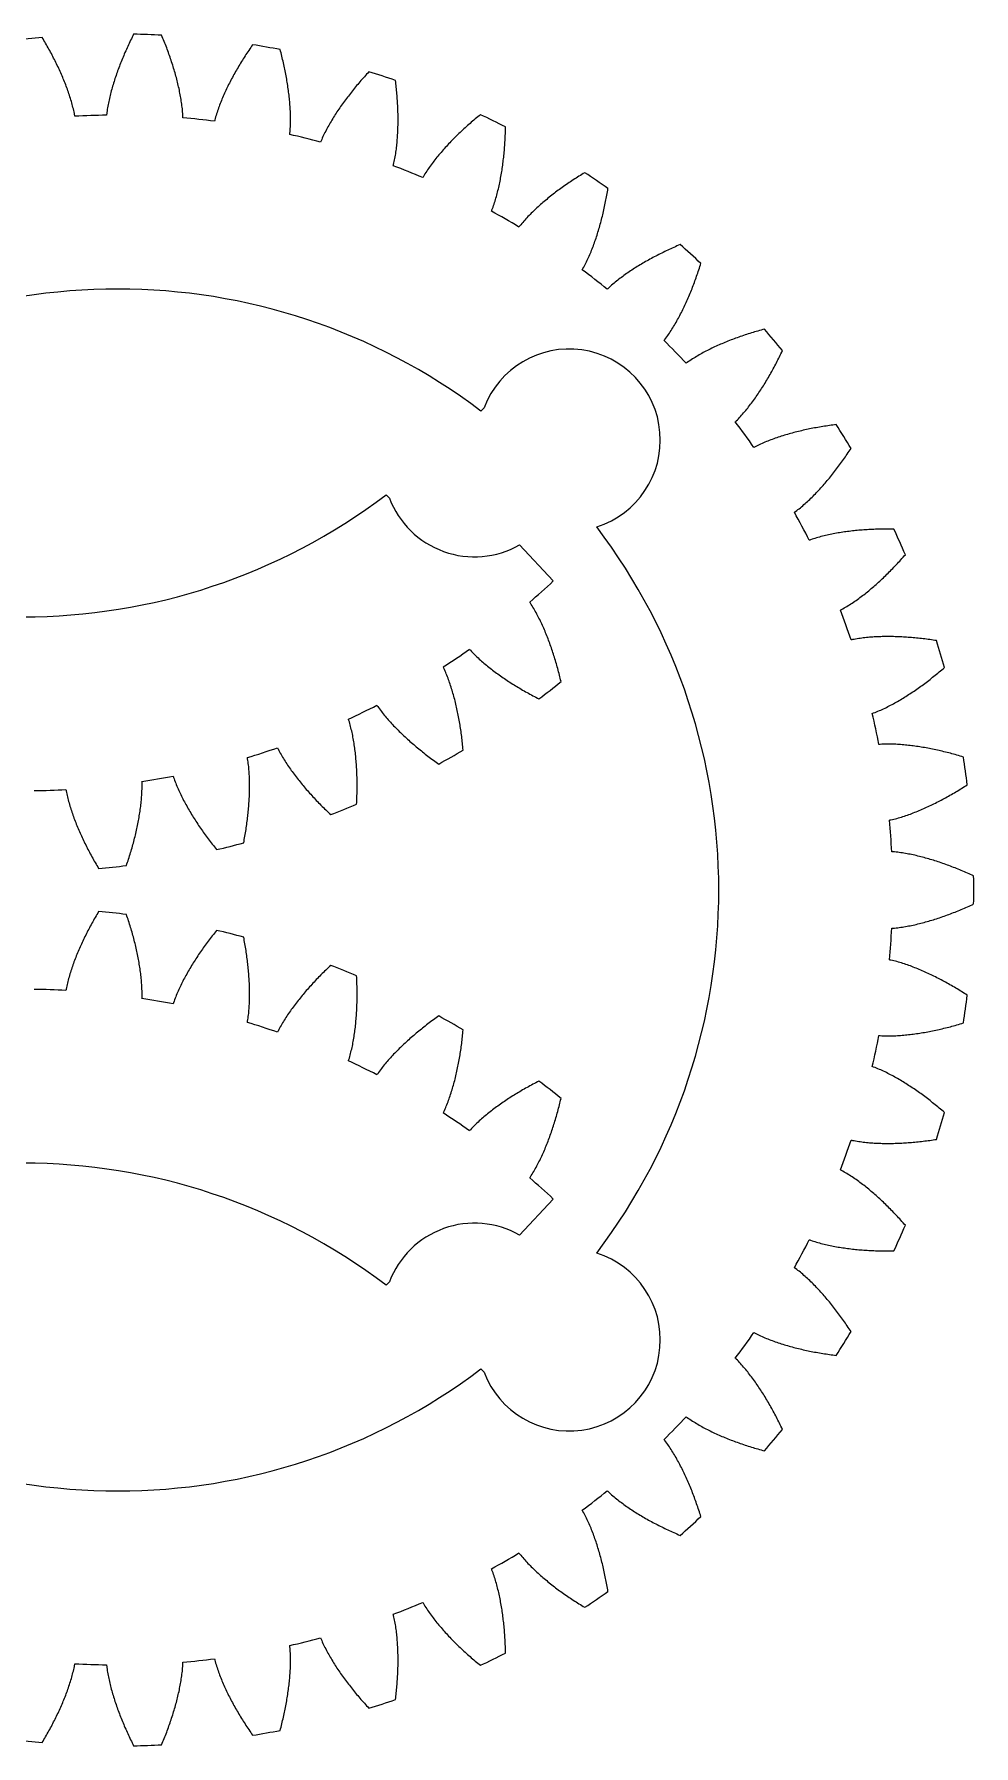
# Model space of a CAD drawing. Header units: millimetres. Extents: x 25 to 635, y 25 to 330.
# Drawn here: x 529.5 to 581.1, y 178.7 to 272.7 of the extents above; entities that cross this region are included whole.
import ezdxf

# ---------------------------------------------------------------- set-up
doc = ezdxf.new("R2010")
doc.units = ezdxf.units.MM
doc.header["$MEASUREMENT"] = 0
doc.layers.add('Single Set', color=7, linetype='Continuous', lineweight=0)

msp = doc.modelspace()

# ---------------------------------------------------------------- linework, layer by layer
at = {"layer": 'Single Set', "color": 1}
for p, q in [((554.01, 251.998), (554.19, 252.178)), ((548.99, 247.221), (548.81, 247.401)), ((560.382, 245.643), (560.374, 245.634)), ((557.988, 242.67), (556.134, 244.645)), ((556.134, 206.755), (557.988, 208.73)), ((560.374, 205.765), (560.382, 205.757)), ((548.81, 203.998), (548.99, 204.178)), ((554.19, 199.221), (554.01, 199.401))]:
    msp.add_line(p, q, dxfattribs=at)
for centre, radius, start, end in [((534.075, 225.7), 47, 87.0628, 88.9372), ((534.075, 225.7), 47, 95.0628, 96.9372), ((534.075, 225.7), 47, 79.0628, 80.9372), ((534.075, 225.7), 47, 71.0628, 72.9372), ((534.075, 225.7), 42.549, 90.82626, 93.17374), ((534.075, 225.7), 42.549, 82.82626, 85.17374), ((534.075, 225.7), 47, 63.0628, 64.9372), ((534.075, 225.7), 42.549, 74.82626, 77.17374), ((534.075, 225.7), 42.549, 66.82626, 69.17374), ((534.075, 225.7), 47, 55.0628, 56.9372), ((534.075, 225.7), 42.549, 58.82626, 61.17374), ((534.075, 225.7), 47, 47.0628, 48.9372), ((534.075, 225.7), 42.549, 50.82626, 53.17374), ((534.075, 225.7), 33, 52.83748, 127.16252), ((534.075, 225.7), 42.549, 42.82626, 45.17374), ((534.075, 225.7), 47, 39.0628, 40.9372), ((558.865, 250.407), 5, 287.65312, 159.25052), ((534.075, 225.7), 42.549, 34.82626, 37.17374), ((534.075, 225.7), 47, 31.0628, 32.9372), ((528.875, 273.7), 33, 232.83748, 307.16252), ((553.665, 248.993), 5, 200.74948, 299.59192), ((534.075, 225.7), 42.549, 26.82626, 29.17374), ((534.075, 225.7), 33, 322.83748, 37.16252), ((534.075, 225.7), 47, 23.0628, 24.9372), ((528.875, 273.7), 42.549, 310.82626, 313.17374), ((534.075, 225.7), 42.549, 18.82626, 21.17374), ((528.875, 273.7), 42.549, 302.82626, 305.17374), ((534.075, 225.7), 47, 15.0628, 16.9372), ((528.875, 273.7), 47, 307.0628, 308.9372), ((528.875, 273.7), 42.549, 294.82626, 297.17374), ((534.075, 225.7), 42.549, 10.82626, 13.17374), ((528.875, 273.7), 42.549, 286.82626, 289.17374), ((528.875, 273.7), 47, 299.0628, 300.9372), ((534.075, 225.7), 47, 7.0628, 8.9372), ((528.875, 273.7), 42.549, 270.82626, 273.17374), ((528.875, 273.7), 42.549, 278.82626, 281.17374), ((528.875, 273.7), 47, 291.0628, 292.9372), ((534.075, 225.7), 42.549, 2.82626, 5.17374), ((528.875, 273.7), 47, 283.0628, 284.9372), ((528.875, 273.7), 47, 275.0628, 276.9372), ((534.075, 225.7), 47, 359.0628, 0.9372), ((528.875, 177.7), 47, 83.0628, 84.9372), ((528.875, 177.7), 47, 75.0628, 76.9372), ((534.075, 225.7), 42.549, 354.82626, 357.17374), ((528.875, 177.7), 47, 67.0628, 68.9372), ((528.875, 177.7), 42.549, 86.82626, 89.17374), ((528.875, 177.7), 42.549, 78.82626, 81.17374), ((534.075, 225.7), 47, 351.0628, 352.9372), ((528.875, 177.7), 42.549, 70.82626, 73.17374), ((528.875, 177.7), 47, 59.0628, 60.9372), ((534.075, 225.7), 42.549, 346.82626, 349.17374), ((528.875, 177.7), 42.549, 62.82626, 65.17374), ((528.875, 177.7), 47, 51.0628, 52.9372), ((528.875, 177.7), 42.549, 54.82626, 57.17374), ((534.075, 225.7), 47, 343.0628, 344.9372), ((534.075, 225.7), 42.549, 338.82626, 341.17374), ((528.875, 177.7), 33, 52.83748, 127.16252), ((528.875, 177.7), 42.549, 46.82626, 49.17374), ((553.665, 202.407), 5, 60.40808, 159.25052), ((534.075, 225.7), 47, 335.0628, 336.9372), ((534.075, 225.7), 42.549, 330.82626, 333.17374), ((558.865, 200.993), 5, 200.74948, 72.34688), ((534.075, 225.7), 42.549, 322.82626, 325.17374), ((534.075, 225.7), 47, 327.0628, 328.9372), ((534.075, 225.7), 33, 232.83748, 307.16252), ((534.075, 225.7), 42.549, 314.82626, 317.17374), ((534.075, 225.7), 47, 319.0628, 320.9372), ((534.075, 225.7), 42.549, 306.82626, 309.17374), ((534.075, 225.7), 47, 311.0628, 312.9372), ((534.075, 225.7), 42.549, 298.82626, 301.17374), ((534.075, 225.7), 47, 303.0628, 304.9372), ((534.075, 225.7), 42.549, 290.82626, 293.17374), ((534.075, 225.7), 42.549, 282.82626, 285.17374), ((534.075, 225.7), 42.549, 274.82626, 277.17374), ((534.075, 225.7), 47, 295.0628, 296.9372), ((534.075, 225.7), 42.549, 266.82626, 269.17374), ((534.075, 225.7), 47, 287.0628, 288.9372), ((534.075, 225.7), 47, 279.0628, 280.9372), ((534.075, 225.7), 47, 263.0628, 264.9372), ((534.075, 225.7), 47, 271.0628, 272.9372)]:
    msp.add_arc(centre, radius, start, end, dxfattribs=at)
for points, knots in [([(534.947, 272.692), (534.891, 272.581), (534.78, 272.359), (534.622, 272.025), (534.471, 271.689), (534.328, 271.354), (534.193, 271.018), (534.067, 270.681), (533.949, 270.344), (533.841, 270.007), (533.742, 269.67), (533.654, 269.332), (533.577, 268.995), (533.514, 268.657), (533.476, 268.407), (533.464, 268.269), (533.461, 268.245)], [0, 0, 0, 0, 0.037289, 0.0743099, 0.1110627, 0.1475473, 0.1837637, 0.219712, 0.2553921, 0.290804, 0.3259477, 0.360823, 0.3954298, 0.4297679, 0.4638364, 0.471245, 0.471245, 0.471245, 0.471245]), ([(537.655, 268.098), (537.654, 268.123), (537.652, 268.261), (537.631, 268.513), (537.592, 268.854), (537.539, 269.196), (537.475, 269.539), (537.4, 269.883), (537.315, 270.227), (537.221, 270.571), (537.118, 270.915), (537.007, 271.26), (536.888, 271.605), (536.761, 271.95), (536.627, 272.295), (536.531, 272.523), (536.483, 272.638)], [0, 0, 0, 0, 0.0074086, 0.041477, 0.0758152, 0.110422, 0.1452973, 0.180441, 0.2158529, 0.251533, 0.2874812, 0.3236977, 0.3601823, 0.3969351, 0.433956, 0.471245, 0.471245, 0.471245, 0.471245]), ([(531.719, 268.184), (531.715, 268.208), (531.694, 268.345), (531.638, 268.592), (531.552, 268.924), (531.452, 269.255), (531.34, 269.586), (531.218, 269.915), (531.086, 270.244), (530.946, 270.572), (530.796, 270.899), (530.638, 271.225), (530.472, 271.55), (530.298, 271.874), (530.117, 272.196), (529.991, 272.41), (529.927, 272.517)], [0, 0, 0, 0, 0.0074086, 0.041477, 0.0758152, 0.110422, 0.1452973, 0.180441, 0.2158529, 0.251533, 0.2874812, 0.3236977, 0.3601823, 0.3969351, 0.433956, 0.471245, 0.471245, 0.471245, 0.471245]), ([(541.478, 272.113), (541.408, 272.011), (541.267, 271.807), (541.064, 271.498), (540.868, 271.187), (540.679, 270.874), (540.499, 270.56), (540.327, 270.244), (540.163, 269.927), (540.009, 269.608), (539.864, 269.288), (539.73, 268.966), (539.607, 268.643), (539.498, 268.317), (539.425, 268.075), (539.394, 267.94), (539.388, 267.916)], [0, 0, 0, 0, 0.037289, 0.0743099, 0.1110627, 0.1475473, 0.1837637, 0.219712, 0.2553921, 0.290804, 0.3259477, 0.360823, 0.3954298, 0.4297679, 0.4638364, 0.471245, 0.471245, 0.471245, 0.471245]), ([(543.521, 267.187), (543.524, 267.212), (543.54, 267.349), (543.555, 267.602), (543.564, 267.945), (543.559, 268.291), (543.543, 268.64), (543.516, 268.99), (543.48, 269.342), (543.435, 269.696), (543.382, 270.052), (543.32, 270.409), (543.249, 270.767), (543.172, 271.126), (543.086, 271.486), (543.024, 271.726), (542.992, 271.846)], [0, 0, 0, 0, 0.0074086, 0.041477, 0.0758152, 0.110422, 0.1452973, 0.180441, 0.2158529, 0.251533, 0.2874812, 0.3236977, 0.3601823, 0.3969351, 0.433956, 0.471245, 0.471245, 0.471245, 0.471245]), ([(547.866, 270.631), (547.781, 270.54), (547.614, 270.357), (547.369, 270.079), (547.132, 269.799), (546.902, 269.515), (546.68, 269.229), (546.465, 268.941), (546.259, 268.649), (546.062, 268.355), (545.874, 268.058), (545.697, 267.758), (545.53, 267.455), (545.376, 267.148), (545.271, 266.918), (545.221, 266.789), (545.212, 266.766)], [0, 0, 0, 0, 0.037289, 0.0743099, 0.1110627, 0.1475473, 0.1837637, 0.219712, 0.2553921, 0.290804, 0.3259477, 0.360823, 0.3954298, 0.4297679, 0.4638364, 0.471245, 0.471245, 0.471245, 0.471245]), ([(549.203, 265.469), (549.209, 265.493), (549.245, 265.626), (549.294, 265.875), (549.351, 266.213), (549.394, 266.557), (549.427, 266.904), (549.449, 267.255), (549.463, 267.609), (549.467, 267.965), (549.464, 268.325), (549.452, 268.687), (549.432, 269.051), (549.405, 269.418), (549.371, 269.787), (549.342, 270.033), (549.328, 270.156)], [0, 0, 0, 0, 0.0074086, 0.041477, 0.0758152, 0.110422, 0.1452973, 0.180441, 0.2158529, 0.251533, 0.2874812, 0.3236977, 0.3601823, 0.3969351, 0.433956, 0.471245, 0.471245, 0.471245, 0.471245]), ([(553.985, 268.275), (553.889, 268.196), (553.697, 268.039), (553.416, 267.797), (553.142, 267.552), (552.875, 267.304), (552.615, 267.052), (552.363, 266.796), (552.118, 266.536), (551.882, 266.272), (551.655, 266.004), (551.437, 265.731), (551.229, 265.454), (551.035, 265.171), (550.898, 264.959), (550.831, 264.838), (550.819, 264.816)], [0, 0, 0, 0, 0.037289, 0.0743099, 0.1110627, 0.1475473, 0.1837637, 0.219712, 0.2553921, 0.290804, 0.3259477, 0.360823, 0.3954298, 0.4297679, 0.4638364, 0.471245, 0.471245, 0.471245, 0.471245]), ([(554.59, 262.977), (554.6, 262.999), (554.654, 263.127), (554.738, 263.365), (554.841, 263.693), (554.931, 264.027), (555.012, 264.366), (555.083, 264.711), (555.145, 265.059), (555.2, 265.412), (555.246, 265.768), (555.285, 266.129), (555.316, 266.492), (555.34, 266.859), (555.358, 267.229), (555.364, 267.476), (555.367, 267.601)], [0, 0, 0, 0, 0.0074086, 0.041477, 0.0758152, 0.110422, 0.1452973, 0.180441, 0.2158529, 0.251533, 0.2874812, 0.3236977, 0.3601823, 0.3969351, 0.433956, 0.471245, 0.471245, 0.471245, 0.471245]), ([(559.716, 265.089), (559.61, 265.025), (559.399, 264.896), (559.087, 264.696), (558.781, 264.491), (558.482, 264.282), (558.19, 264.069), (557.904, 263.85), (557.626, 263.627), (557.355, 263.399), (557.093, 263.165), (556.839, 262.925), (556.595, 262.68), (556.363, 262.427), (556.198, 262.235), (556.115, 262.125), (556.1, 262.105)], [0, 0, 0, 0, 0.037289, 0.0743099, 0.1110627, 0.1475473, 0.1837637, 0.219712, 0.2553921, 0.290804, 0.3259477, 0.360823, 0.3954298, 0.4297679, 0.4638364, 0.471245, 0.471245, 0.471245, 0.471245]), ([(559.579, 259.759), (559.591, 259.78), (559.662, 259.898), (559.779, 260.123), (559.926, 260.433), (560.062, 260.752), (560.189, 261.076), (560.308, 261.407), (560.418, 261.744), (560.521, 262.085), (560.616, 262.432), (560.705, 262.783), (560.787, 263.139), (560.862, 263.499), (560.93, 263.863), (560.971, 264.107), (560.991, 264.23)], [0, 0, 0, 0, 0.0074086, 0.041477, 0.0758152, 0.110422, 0.1452973, 0.180441, 0.2158529, 0.251533, 0.2874812, 0.3236977, 0.3601823, 0.3969351, 0.433956, 0.471245, 0.471245, 0.471245, 0.471245]), ([(564.949, 261.137), (564.834, 261.088), (564.607, 260.99), (564.271, 260.835), (563.94, 260.675), (563.614, 260.51), (563.295, 260.339), (562.982, 260.163), (562.675, 259.98), (562.375, 259.792), (562.083, 259.597), (561.799, 259.395), (561.523, 259.186), (561.257, 258.968), (561.067, 258.801), (560.97, 258.703), (560.952, 258.685)], [0, 0, 0, 0, 0.037289, 0.0743099, 0.1110627, 0.1475473, 0.1837637, 0.219712, 0.2553921, 0.290804, 0.3259477, 0.360823, 0.3954298, 0.4297679, 0.4638364, 0.471245, 0.471245, 0.471245, 0.471245]), ([(564.07, 255.878), (564.086, 255.897), (564.173, 256.005), (564.319, 256.211), (564.508, 256.497), (564.688, 256.794), (564.859, 257.098), (565.022, 257.409), (565.178, 257.727), (565.327, 258.051), (565.47, 258.381), (565.607, 258.716), (565.737, 259.057), (565.861, 259.403), (565.98, 259.754), (566.054, 259.99), (566.091, 260.109)], [0, 0, 0, 0, 0.0074086, 0.041477, 0.0758152, 0.110422, 0.1452973, 0.180441, 0.2158529, 0.251533, 0.2874812, 0.3236977, 0.3601823, 0.3969351, 0.433956, 0.471245, 0.471245, 0.471245, 0.471245]), ([(569.58, 256.496), (569.46, 256.463), (569.221, 256.397), (568.867, 256.291), (568.517, 256.179), (568.172, 256.06), (567.832, 255.936), (567.497, 255.804), (567.168, 255.666), (566.845, 255.521), (566.528, 255.369), (566.218, 255.209), (565.916, 255.04), (565.623, 254.861), (565.412, 254.722), (565.301, 254.639), (565.281, 254.624)], [0, 0, 0, 0, 0.037289, 0.0743099, 0.1110627, 0.1475473, 0.1837637, 0.219712, 0.2553921, 0.290804, 0.3259477, 0.360823, 0.3954298, 0.4297679, 0.4638364, 0.471245, 0.471245, 0.471245, 0.471245]), ([(567.978, 251.41), (567.997, 251.426), (568.098, 251.521), (568.271, 251.705), (568.498, 251.962), (568.717, 252.231), (568.929, 252.508), (569.134, 252.793), (569.333, 253.086), (569.526, 253.386), (569.713, 253.693), (569.895, 254.007), (570.071, 254.326), (570.243, 254.651), (570.409, 254.982), (570.515, 255.206), (570.568, 255.318)], [0, 0, 0, 0, 0.0074086, 0.041477, 0.0758152, 0.110422, 0.1452973, 0.180441, 0.2158529, 0.251533, 0.2874812, 0.3236977, 0.3601823, 0.3969351, 0.433956, 0.471245, 0.471245, 0.471245, 0.471245]), ([(573.521, 251.255), (573.397, 251.239), (573.152, 251.207), (572.786, 251.151), (572.423, 251.089), (572.065, 251.019), (571.711, 250.943), (571.361, 250.86), (571.016, 250.769), (570.676, 250.67), (570.341, 250.564), (570.012, 250.448), (569.689, 250.323), (569.374, 250.186), (569.146, 250.078), (569.025, 250.011), (569.003, 249.999)], [0, 0, 0, 0, 0.037289, 0.0743099, 0.1110627, 0.1475473, 0.1837637, 0.219712, 0.2553921, 0.290804, 0.3259477, 0.360823, 0.3954298, 0.4297679, 0.4638364, 0.471245, 0.471245, 0.471245, 0.471245]), ([(571.227, 246.441), (571.247, 246.455), (571.36, 246.534), (571.558, 246.693), (571.818, 246.916), (572.072, 247.151), (572.32, 247.396), (572.563, 247.65), (572.801, 247.913), (573.034, 248.183), (573.262, 248.461), (573.486, 248.746), (573.705, 249.038), (573.92, 249.336), (574.131, 249.64), (574.267, 249.847), (574.335, 249.951)], [0, 0, 0, 0, 0.0074086, 0.041477, 0.0758152, 0.110422, 0.1452973, 0.180441, 0.2158529, 0.251533, 0.2874812, 0.3236977, 0.3601823, 0.3969351, 0.433956, 0.471245, 0.471245, 0.471245, 0.471245]), ([(576.693, 245.516), (576.569, 245.518), (576.321, 245.52), (575.951, 245.516), (575.584, 245.505), (575.219, 245.486), (574.858, 245.46), (574.5, 245.426), (574.146, 245.384), (573.795, 245.334), (573.449, 245.274), (573.107, 245.206), (572.77, 245.127), (572.439, 245.035), (572.197, 244.96), (572.068, 244.911), (572.045, 244.902)], [0, 0, 0, 0, 0.037289, 0.0743099, 0.1110627, 0.1475473, 0.1837637, 0.219712, 0.2553921, 0.290804, 0.3259477, 0.360823, 0.3954298, 0.4297679, 0.4638364, 0.471245, 0.471245, 0.471245, 0.471245]), ([(573.752, 241.069), (573.774, 241.08), (573.897, 241.143), (574.114, 241.272), (574.404, 241.456), (574.688, 241.654), (574.968, 241.862), (575.244, 242.08), (575.516, 242.307), (575.784, 242.542), (576.049, 242.786), (576.31, 243.037), (576.567, 243.295), (576.822, 243.56), (577.073, 243.832), (577.236, 244.018), (577.319, 244.112)], [0, 0, 0, 0, 0.0074086, 0.041477, 0.0758152, 0.110422, 0.1452973, 0.180441, 0.2158529, 0.251533, 0.2874812, 0.3236977, 0.3601823, 0.3969351, 0.433956, 0.471245, 0.471245, 0.471245, 0.471245]), ([(558.413, 237.142), (558.384, 237.263), (558.327, 237.504), (558.233, 237.862), (558.133, 238.215), (558.027, 238.564), (557.914, 238.909), (557.795, 239.248), (557.668, 239.581), (557.535, 239.909), (557.393, 240.231), (557.244, 240.546), (557.086, 240.854), (556.917, 241.153), (556.786, 241.37), (556.706, 241.483), (556.692, 241.503)], [0, 0, 0, 0, 0.037289, 0.0743099, 0.1110627, 0.1475473, 0.1837637, 0.219712, 0.2553921, 0.290804, 0.3259477, 0.360823, 0.3954298, 0.4297679, 0.4638364, 0.471245, 0.471245, 0.471245, 0.471245]), ([(553.386, 238.92), (553.402, 238.901), (553.493, 238.797), (553.671, 238.617), (553.92, 238.381), (554.181, 238.153), (554.45, 237.932), (554.728, 237.717), (555.014, 237.508), (555.307, 237.305), (555.608, 237.107), (555.914, 236.914), (556.227, 236.726), (556.546, 236.544), (556.871, 236.366), (557.091, 236.252), (557.201, 236.195)], [0, 0, 0, 0, 0.0074086, 0.041477, 0.0758152, 0.110422, 0.1452973, 0.180441, 0.2158529, 0.251533, 0.2874812, 0.3236977, 0.3601823, 0.3969351, 0.433956, 0.471245, 0.471245, 0.471245, 0.471245]), ([(579.036, 239.392), (578.913, 239.411), (578.669, 239.448), (578.301, 239.495), (577.936, 239.535), (577.572, 239.567), (577.211, 239.592), (576.852, 239.608), (576.495, 239.616), (576.141, 239.615), (575.79, 239.604), (575.442, 239.584), (575.097, 239.553), (574.756, 239.508), (574.507, 239.467), (574.372, 239.436), (574.348, 239.431)], [0, 0, 0, 0, 0.037289, 0.0743099, 0.1110627, 0.1475473, 0.1837637, 0.219712, 0.2553921, 0.290804, 0.3259477, 0.360823, 0.3954298, 0.4297679, 0.4638364, 0.471245, 0.471245, 0.471245, 0.471245]), ([(553.038, 233.387), (553.026, 233.51), (553.003, 233.757), (552.96, 234.125), (552.91, 234.489), (552.853, 234.849), (552.79, 235.206), (552.718, 235.558), (552.64, 235.906), (552.553, 236.25), (552.458, 236.588), (552.354, 236.921), (552.24, 237.248), (552.115, 237.568), (552.015, 237.8), (551.952, 237.923), (551.941, 237.945)], [0, 0, 0, 0, 0.037289, 0.0743099, 0.1110627, 0.1475473, 0.1837637, 0.219712, 0.2553921, 0.290804, 0.3259477, 0.360823, 0.3954298, 0.4297679, 0.4638364, 0.471245, 0.471245, 0.471245, 0.471245]), ([(575.504, 235.397), (575.528, 235.405), (575.658, 235.45), (575.892, 235.548), (576.204, 235.69), (576.513, 235.847), (576.819, 236.014), (577.123, 236.191), (577.424, 236.378), (577.722, 236.574), (578.018, 236.778), (578.311, 236.99), (578.603, 237.21), (578.891, 237.437), (579.178, 237.672), (579.366, 237.833), (579.46, 237.914)], [0, 0, 0, 0, 0.0074086, 0.041477, 0.0758152, 0.110422, 0.1452973, 0.180441, 0.2158529, 0.251533, 0.2874812, 0.3236977, 0.3601823, 0.3969351, 0.433956, 0.471245, 0.471245, 0.471245, 0.471245]), ([(547.192, 230.416), (547.198, 230.54), (547.209, 230.788), (547.217, 231.158), (547.219, 231.525), (547.213, 231.89), (547.199, 232.252), (547.178, 232.611), (547.149, 232.967), (547.111, 233.319), (547.063, 233.667), (547.007, 234.011), (546.94, 234.351), (546.86, 234.685), (546.793, 234.929), (546.748, 235.06), (546.74, 235.083)], [0, 0, 0, 0, 0.037289, 0.0743099, 0.1110627, 0.1475473, 0.1837637, 0.219712, 0.2553921, 0.290804, 0.3259477, 0.360823, 0.3954298, 0.4297679, 0.4638364, 0.471245, 0.471245, 0.471245, 0.471245]), ([(548.307, 235.847), (548.32, 235.826), (548.396, 235.71), (548.547, 235.508), (548.761, 235.239), (548.987, 234.977), (549.223, 234.721), (549.469, 234.469), (549.723, 234.222), (549.985, 233.98), (550.255, 233.742), (550.531, 233.509), (550.815, 233.279), (551.106, 233.054), (551.403, 232.833), (551.605, 232.69), (551.706, 232.618)], [0, 0, 0, 0, 0.0074086, 0.041477, 0.0758152, 0.110422, 0.1452973, 0.180441, 0.2158529, 0.251533, 0.2874812, 0.3236977, 0.3601823, 0.3969351, 0.433956, 0.471245, 0.471245, 0.471245, 0.471245]), ([(542.85, 233.511), (542.86, 233.489), (542.919, 233.363), (543.04, 233.141), (543.214, 232.846), (543.402, 232.555), (543.6, 232.268), (543.809, 231.985), (544.026, 231.705), (544.252, 231.429), (544.486, 231.156), (544.727, 230.886), (544.976, 230.619), (545.233, 230.356), (545.496, 230.096), (545.676, 229.925), (545.766, 229.84)], [0, 0, 0, 0, 0.0074086, 0.041477, 0.0758152, 0.110422, 0.1452973, 0.180441, 0.2158529, 0.251533, 0.2874812, 0.3236977, 0.3601823, 0.3969351, 0.433956, 0.471245, 0.471245, 0.471245, 0.471245]), ([(580.504, 233.001), (580.385, 233.037), (580.148, 233.108), (579.791, 233.206), (579.435, 233.296), (579.079, 233.378), (578.725, 233.453), (578.371, 233.519), (578.019, 233.576), (577.668, 233.625), (577.319, 233.663), (576.971, 233.691), (576.625, 233.709), (576.282, 233.712), (576.029, 233.706), (575.891, 233.694), (575.867, 233.692)], [0, 0, 0, 0, 0.037289, 0.0743099, 0.1110627, 0.1475473, 0.1837637, 0.219712, 0.2553921, 0.290804, 0.3259477, 0.360823, 0.3954298, 0.4297679, 0.4638364, 0.471245, 0.471245, 0.471245, 0.471245]), ([(540.99, 228.288), (541.013, 228.41), (541.058, 228.654), (541.118, 229.019), (541.171, 229.383), (541.216, 229.745), (541.253, 230.105), (541.281, 230.464), (541.302, 230.82), (541.313, 231.174), (541.315, 231.525), (541.307, 231.874), (541.288, 232.22), (541.255, 232.561), (541.223, 232.812), (541.196, 232.948), (541.192, 232.972)], [0, 0, 0, 0, 0.037289, 0.0743099, 0.1110627, 0.1475473, 0.1837637, 0.219712, 0.2553921, 0.290804, 0.3259477, 0.360823, 0.3954298, 0.4297679, 0.4638364, 0.471245, 0.471245, 0.471245, 0.471245]), ([(531.231, 231.216), (531.235, 231.192), (531.256, 231.055), (531.312, 230.808), (531.398, 230.476), (531.498, 230.145), (531.61, 229.814), (531.732, 229.484), (531.864, 229.156), (532.004, 228.828), (532.154, 228.501), (532.312, 228.175), (532.478, 227.85), (532.652, 227.526), (532.833, 227.203), (532.959, 226.99), (533.023, 226.883)], [0, 0, 0, 0, 0.0074086, 0.041477, 0.0758152, 0.110422, 0.1452973, 0.180441, 0.2158529, 0.251533, 0.2874812, 0.3236977, 0.3601823, 0.3969351, 0.433956, 0.471245, 0.471245, 0.471245, 0.471245]), ([(534.552, 227.044), (534.591, 227.162), (534.671, 227.396), (534.781, 227.75), (534.883, 228.103), (534.978, 228.455), (535.065, 228.807), (535.143, 229.158), (535.213, 229.508), (535.274, 229.857), (535.324, 230.204), (535.365, 230.551), (535.394, 230.896), (535.409, 231.239), (535.412, 231.492), (535.405, 231.63), (535.404, 231.655)], [0, 0, 0, 0, 0.037289, 0.0743099, 0.1110627, 0.1475473, 0.1837637, 0.219712, 0.2553921, 0.290804, 0.3259477, 0.360823, 0.3954298, 0.4297679, 0.4638364, 0.471245, 0.471245, 0.471245, 0.471245]), ([(537.12, 231.957), (537.128, 231.934), (537.168, 231.801), (537.257, 231.565), (537.389, 231.248), (537.535, 230.934), (537.691, 230.622), (537.858, 230.312), (538.034, 230.005), (538.219, 229.7), (538.413, 229.397), (538.614, 229.096), (538.824, 228.798), (539.041, 228.501), (539.266, 228.207), (539.42, 228.013), (539.498, 227.916)], [0, 0, 0, 0, 0.0074086, 0.041477, 0.0758152, 0.110422, 0.1452973, 0.180441, 0.2158529, 0.251533, 0.2874812, 0.3236977, 0.3601823, 0.3969351, 0.433956, 0.471245, 0.471245, 0.471245, 0.471245]), ([(576.451, 229.537), (576.475, 229.542), (576.611, 229.568), (576.855, 229.632), (577.185, 229.73), (577.512, 229.842), (577.839, 229.965), (578.164, 230.098), (578.488, 230.241), (578.811, 230.393), (579.132, 230.554), (579.452, 230.724), (579.771, 230.901), (580.089, 231.086), (580.405, 231.278), (580.614, 231.412), (580.718, 231.479)], [0, 0, 0, 0, 0.0074086, 0.041477, 0.0758152, 0.110422, 0.1452973, 0.180441, 0.2158529, 0.251533, 0.2874812, 0.3236977, 0.3601823, 0.3969351, 0.433956, 0.471245, 0.471245, 0.471245, 0.471245]), ([(581.069, 226.469), (580.956, 226.52), (580.731, 226.624), (580.39, 226.77), (580.05, 226.909), (579.71, 227.04), (579.369, 227.163), (579.028, 227.278), (578.688, 227.384), (578.347, 227.481), (578.006, 227.567), (577.666, 227.644), (577.326, 227.709), (576.986, 227.76), (576.735, 227.789), (576.597, 227.797), (576.572, 227.798)], [0, 0, 0, 0, 0.037289, 0.0743099, 0.1110627, 0.1475473, 0.1837637, 0.219712, 0.2553921, 0.290804, 0.3259477, 0.360823, 0.3954298, 0.4297679, 0.4638364, 0.471245, 0.471245, 0.471245, 0.471245]), ([(576.572, 223.602), (576.597, 223.603), (576.735, 223.611), (576.986, 223.64), (577.326, 223.691), (577.666, 223.756), (578.006, 223.832), (578.347, 223.919), (578.688, 224.016), (579.028, 224.122), (579.369, 224.236), (579.71, 224.359), (580.05, 224.491), (580.39, 224.63), (580.731, 224.776), (580.956, 224.879), (581.069, 224.931)], [0, 0, 0, 0, 0.0074086, 0.041477, 0.0758152, 0.110422, 0.1452973, 0.180441, 0.2158529, 0.251533, 0.2874812, 0.3236977, 0.3601823, 0.3969351, 0.433956, 0.471245, 0.471245, 0.471245, 0.471245]), ([(533.023, 224.517), (532.959, 224.41), (532.833, 224.196), (532.652, 223.874), (532.478, 223.55), (532.312, 223.225), (532.154, 222.899), (532.004, 222.572), (531.864, 222.244), (531.732, 221.915), (531.61, 221.586), (531.498, 221.255), (531.398, 220.924), (531.312, 220.592), (531.256, 220.345), (531.235, 220.208), (531.231, 220.184)], [0, 0, 0, 0, 0.037289, 0.0743099, 0.1110627, 0.1475473, 0.1837637, 0.219712, 0.2553921, 0.290804, 0.3259477, 0.360823, 0.3954298, 0.4297679, 0.4638364, 0.471245, 0.471245, 0.471245, 0.471245]), ([(535.404, 219.745), (535.405, 219.77), (535.412, 219.908), (535.409, 220.161), (535.394, 220.504), (535.365, 220.849), (535.324, 221.195), (535.274, 221.543), (535.213, 221.892), (535.143, 222.242), (535.065, 222.593), (534.978, 222.945), (534.883, 223.297), (534.781, 223.65), (534.671, 224.003), (534.591, 224.238), (534.552, 224.356)], [0, 0, 0, 0, 0.0074086, 0.041477, 0.0758152, 0.110422, 0.1452973, 0.180441, 0.2158529, 0.251533, 0.2874812, 0.3236977, 0.3601823, 0.3969351, 0.433956, 0.471245, 0.471245, 0.471245, 0.471245]), ([(539.498, 223.484), (539.42, 223.387), (539.266, 223.193), (539.041, 222.899), (538.824, 222.602), (538.614, 222.303), (538.413, 222.003), (538.219, 221.7), (538.034, 221.395), (537.858, 221.088), (537.691, 220.778), (537.535, 220.466), (537.389, 220.152), (537.257, 219.835), (537.168, 219.598), (537.128, 219.466), (537.12, 219.443)], [0, 0, 0, 0, 0.037289, 0.0743099, 0.1110627, 0.1475473, 0.1837637, 0.219712, 0.2553921, 0.290804, 0.3259477, 0.360823, 0.3954298, 0.4297679, 0.4638364, 0.471245, 0.471245, 0.471245, 0.471245]), ([(541.192, 218.427), (541.196, 218.452), (541.223, 218.587), (541.255, 218.838), (541.288, 219.18), (541.307, 219.526), (541.315, 219.874), (541.313, 220.226), (541.302, 220.58), (541.281, 220.936), (541.253, 221.295), (541.216, 221.655), (541.171, 222.017), (541.118, 222.381), (541.058, 222.746), (541.013, 222.99), (540.99, 223.112)], [0, 0, 0, 0, 0.0074086, 0.041477, 0.0758152, 0.110422, 0.1452973, 0.180441, 0.2158529, 0.251533, 0.2874812, 0.3236977, 0.3601823, 0.3969351, 0.433956, 0.471245, 0.471245, 0.471245, 0.471245]), ([(580.718, 219.921), (580.614, 219.988), (580.405, 220.122), (580.089, 220.314), (579.771, 220.499), (579.452, 220.676), (579.132, 220.845), (578.811, 221.006), (578.488, 221.159), (578.164, 221.302), (577.839, 221.435), (577.512, 221.558), (577.185, 221.67), (576.855, 221.768), (576.611, 221.832), (576.475, 221.858), (576.451, 221.863)], [0, 0, 0, 0, 0.037289, 0.0743099, 0.1110627, 0.1475473, 0.1837637, 0.219712, 0.2553921, 0.290804, 0.3259477, 0.360823, 0.3954298, 0.4297679, 0.4638364, 0.471245, 0.471245, 0.471245, 0.471245]), ([(545.766, 221.56), (545.676, 221.474), (545.496, 221.304), (545.233, 221.044), (544.976, 220.78), (544.727, 220.514), (544.486, 220.244), (544.252, 219.971), (544.026, 219.695), (543.809, 219.415), (543.6, 219.132), (543.402, 218.845), (543.214, 218.554), (543.04, 218.258), (542.919, 218.036), (542.86, 217.911), (542.85, 217.889)], [0, 0, 0, 0, 0.037289, 0.0743099, 0.1110627, 0.1475473, 0.1837637, 0.219712, 0.2553921, 0.290804, 0.3259477, 0.360823, 0.3954298, 0.4297679, 0.4638364, 0.471245, 0.471245, 0.471245, 0.471245]), ([(546.74, 216.317), (546.748, 216.34), (546.793, 216.471), (546.86, 216.715), (546.94, 217.049), (547.007, 217.389), (547.063, 217.733), (547.111, 218.081), (547.149, 218.433), (547.178, 218.789), (547.199, 219.148), (547.213, 219.51), (547.219, 219.874), (547.217, 220.242), (547.209, 220.612), (547.198, 220.86), (547.192, 220.984)], [0, 0, 0, 0, 0.0074086, 0.041477, 0.0758152, 0.110422, 0.1452973, 0.180441, 0.2158529, 0.251533, 0.2874812, 0.3236977, 0.3601823, 0.3969351, 0.433956, 0.471245, 0.471245, 0.471245, 0.471245]), ([(551.706, 218.782), (551.605, 218.71), (551.403, 218.567), (551.106, 218.345), (550.815, 218.12), (550.531, 217.891), (550.255, 217.658), (549.985, 217.42), (549.723, 217.178), (549.469, 216.931), (549.223, 216.679), (548.987, 216.423), (548.761, 216.161), (548.547, 215.892), (548.396, 215.689), (548.32, 215.573), (548.307, 215.553)], [0, 0, 0, 0, 0.037289, 0.0743099, 0.1110627, 0.1475473, 0.1837637, 0.219712, 0.2553921, 0.290804, 0.3259477, 0.360823, 0.3954298, 0.4297679, 0.4638364, 0.471245, 0.471245, 0.471245, 0.471245]), ([(575.867, 217.708), (575.891, 217.706), (576.029, 217.694), (576.282, 217.688), (576.625, 217.691), (576.971, 217.708), (577.319, 217.737), (577.668, 217.775), (578.019, 217.823), (578.371, 217.881), (578.725, 217.947), (579.079, 218.021), (579.435, 218.104), (579.791, 218.194), (580.148, 218.292), (580.385, 218.363), (580.504, 218.398)], [0, 0, 0, 0, 0.0074086, 0.041477, 0.0758152, 0.110422, 0.1452973, 0.180441, 0.2158529, 0.251533, 0.2874812, 0.3236977, 0.3601823, 0.3969351, 0.433956, 0.471245, 0.471245, 0.471245, 0.471245]), ([(551.941, 213.455), (551.952, 213.477), (552.015, 213.6), (552.115, 213.832), (552.24, 214.152), (552.354, 214.479), (552.458, 214.812), (552.553, 215.15), (552.64, 215.494), (552.718, 215.842), (552.79, 216.194), (552.853, 216.551), (552.91, 216.911), (552.96, 217.275), (553.003, 217.643), (553.026, 217.89), (553.038, 218.013)], [0, 0, 0, 0, 0.0074086, 0.041477, 0.0758152, 0.110422, 0.1452973, 0.180441, 0.2158529, 0.251533, 0.2874812, 0.3236977, 0.3601823, 0.3969351, 0.433956, 0.471245, 0.471245, 0.471245, 0.471245]), ([(579.46, 213.486), (579.366, 213.567), (579.178, 213.728), (578.891, 213.962), (578.603, 214.19), (578.311, 214.41), (578.018, 214.622), (577.722, 214.826), (577.424, 215.022), (577.123, 215.209), (576.819, 215.386), (576.513, 215.553), (576.204, 215.709), (575.892, 215.852), (575.658, 215.95), (575.528, 215.995), (575.504, 216.003)], [0, 0, 0, 0, 0.037289, 0.0743099, 0.1110627, 0.1475473, 0.1837637, 0.219712, 0.2553921, 0.290804, 0.3259477, 0.360823, 0.3954298, 0.4297679, 0.4638364, 0.471245, 0.471245, 0.471245, 0.471245]), ([(557.201, 215.205), (557.091, 215.148), (556.871, 215.034), (556.546, 214.856), (556.227, 214.673), (555.914, 214.486), (555.608, 214.293), (555.307, 214.095), (555.014, 213.892), (554.728, 213.683), (554.45, 213.468), (554.181, 213.247), (553.92, 213.019), (553.671, 212.783), (553.493, 212.603), (553.402, 212.499), (553.386, 212.48)], [0, 0, 0, 0, 0.037289, 0.0743099, 0.1110627, 0.1475473, 0.1837637, 0.219712, 0.2553921, 0.290804, 0.3259477, 0.360823, 0.3954298, 0.4297679, 0.4638364, 0.471245, 0.471245, 0.471245, 0.471245]), ([(556.692, 209.897), (556.706, 209.917), (556.786, 210.03), (556.917, 210.246), (557.086, 210.545), (557.244, 210.853), (557.393, 211.169), (557.535, 211.49), (557.668, 211.818), (557.795, 212.152), (557.914, 212.491), (558.027, 212.835), (558.133, 213.184), (558.233, 213.538), (558.327, 213.896), (558.384, 214.137), (558.413, 214.258)], [0, 0, 0, 0, 0.0074086, 0.041477, 0.0758152, 0.110422, 0.1452973, 0.180441, 0.2158529, 0.251533, 0.2874812, 0.3236977, 0.3601823, 0.3969351, 0.433956, 0.471245, 0.471245, 0.471245, 0.471245]), ([(574.348, 211.969), (574.372, 211.964), (574.507, 211.933), (574.756, 211.892), (575.097, 211.847), (575.442, 211.816), (575.79, 211.796), (576.141, 211.785), (576.495, 211.784), (576.852, 211.792), (577.211, 211.808), (577.572, 211.833), (577.936, 211.865), (578.301, 211.905), (578.669, 211.952), (578.913, 211.989), (579.036, 212.008)], [0, 0, 0, 0, 0.0074086, 0.041477, 0.0758152, 0.110422, 0.1452973, 0.180441, 0.2158529, 0.251533, 0.2874812, 0.3236977, 0.3601823, 0.3969351, 0.433956, 0.471245, 0.471245, 0.471245, 0.471245]), ([(577.319, 207.288), (577.236, 207.381), (577.073, 207.567), (576.822, 207.839), (576.567, 208.105), (576.31, 208.363), (576.049, 208.614), (575.784, 208.857), (575.516, 209.093), (575.244, 209.32), (574.968, 209.537), (574.688, 209.746), (574.404, 209.943), (574.114, 210.128), (573.897, 210.257), (573.774, 210.32), (573.752, 210.331)], [0, 0, 0, 0, 0.037289, 0.0743099, 0.1110627, 0.1475473, 0.1837637, 0.219712, 0.2553921, 0.290804, 0.3259477, 0.360823, 0.3954298, 0.4297679, 0.4638364, 0.471245, 0.471245, 0.471245, 0.471245]), ([(572.045, 206.498), (572.068, 206.489), (572.197, 206.44), (572.439, 206.364), (572.77, 206.273), (573.107, 206.194), (573.449, 206.125), (573.795, 206.066), (574.146, 206.016), (574.5, 205.974), (574.858, 205.94), (575.219, 205.914), (575.584, 205.895), (575.951, 205.884), (576.321, 205.879), (576.569, 205.882), (576.693, 205.884)], [0, 0, 0, 0, 0.0074086, 0.041477, 0.0758152, 0.110422, 0.1452973, 0.180441, 0.2158529, 0.251533, 0.2874812, 0.3236977, 0.3601823, 0.3969351, 0.433956, 0.471245, 0.471245, 0.471245, 0.471245]), ([(574.335, 201.449), (574.267, 201.553), (574.131, 201.76), (573.92, 202.064), (573.705, 202.362), (573.486, 202.654), (573.262, 202.939), (573.034, 203.217), (572.801, 203.487), (572.563, 203.749), (572.32, 204.004), (572.072, 204.249), (571.818, 204.484), (571.558, 204.707), (571.36, 204.865), (571.247, 204.945), (571.227, 204.959)], [0, 0, 0, 0, 0.037289, 0.0743099, 0.1110627, 0.1475473, 0.1837637, 0.219712, 0.2553921, 0.290804, 0.3259477, 0.360823, 0.3954298, 0.4297679, 0.4638364, 0.471245, 0.471245, 0.471245, 0.471245]), ([(569.003, 201.4), (569.025, 201.389), (569.146, 201.322), (569.374, 201.213), (569.689, 201.077), (570.012, 200.952), (570.341, 200.836), (570.676, 200.729), (571.016, 200.631), (571.361, 200.54), (571.711, 200.456), (572.065, 200.38), (572.423, 200.311), (572.786, 200.249), (573.152, 200.193), (573.397, 200.161), (573.521, 200.145)], [0, 0, 0, 0, 0.0074086, 0.041477, 0.0758152, 0.110422, 0.1452973, 0.180441, 0.2158529, 0.251533, 0.2874812, 0.3236977, 0.3601823, 0.3969351, 0.433956, 0.471245, 0.471245, 0.471245, 0.471245]), ([(570.568, 196.082), (570.515, 196.194), (570.409, 196.418), (570.243, 196.749), (570.071, 197.074), (569.895, 197.393), (569.713, 197.707), (569.526, 198.013), (569.333, 198.313), (569.134, 198.607), (568.929, 198.892), (568.717, 199.169), (568.498, 199.438), (568.271, 199.695), (568.098, 199.879), (567.997, 199.973), (567.978, 199.99)], [0, 0, 0, 0, 0.037289, 0.0743099, 0.1110627, 0.1475473, 0.1837637, 0.219712, 0.2553921, 0.290804, 0.3259477, 0.360823, 0.3954298, 0.4297679, 0.4638364, 0.471245, 0.471245, 0.471245, 0.471245]), ([(565.281, 196.776), (565.301, 196.761), (565.412, 196.678), (565.623, 196.539), (565.916, 196.36), (566.218, 196.191), (566.528, 196.031), (566.845, 195.878), (567.168, 195.733), (567.497, 195.595), (567.832, 195.464), (568.172, 195.34), (568.517, 195.221), (568.867, 195.109), (569.221, 195.003), (569.46, 194.937), (569.58, 194.904)], [0, 0, 0, 0, 0.0074086, 0.041477, 0.0758152, 0.110422, 0.1452973, 0.180441, 0.2158529, 0.251533, 0.2874812, 0.3236977, 0.3601823, 0.3969351, 0.433956, 0.471245, 0.471245, 0.471245, 0.471245]), ([(566.091, 191.291), (566.054, 191.41), (565.98, 191.646), (565.861, 191.997), (565.737, 192.343), (565.607, 192.684), (565.47, 193.019), (565.327, 193.349), (565.178, 193.673), (565.022, 193.991), (564.859, 194.302), (564.688, 194.606), (564.508, 194.902), (564.319, 195.189), (564.173, 195.395), (564.086, 195.503), (564.07, 195.522)], [0, 0, 0, 0, 0.037289, 0.0743099, 0.1110627, 0.1475473, 0.1837637, 0.219712, 0.2553921, 0.290804, 0.3259477, 0.360823, 0.3954298, 0.4297679, 0.4638364, 0.471245, 0.471245, 0.471245, 0.471245]), ([(560.952, 192.714), (560.97, 192.697), (561.067, 192.599), (561.257, 192.432), (561.523, 192.214), (561.799, 192.005), (562.083, 191.803), (562.375, 191.608), (562.675, 191.419), (562.982, 191.237), (563.295, 191.06), (563.614, 190.89), (563.94, 190.724), (564.271, 190.565), (564.607, 190.41), (564.834, 190.312), (564.949, 190.262)], [0, 0, 0, 0, 0.0074086, 0.041477, 0.0758152, 0.110422, 0.1452973, 0.180441, 0.2158529, 0.251533, 0.2874812, 0.3236977, 0.3601823, 0.3969351, 0.433956, 0.471245, 0.471245, 0.471245, 0.471245]), ([(560.991, 187.17), (560.971, 187.293), (560.93, 187.537), (560.862, 187.901), (560.787, 188.261), (560.705, 188.617), (560.616, 188.968), (560.521, 189.314), (560.418, 189.656), (560.308, 189.993), (560.189, 190.323), (560.062, 190.648), (559.926, 190.967), (559.779, 191.277), (559.662, 191.501), (559.591, 191.62), (559.579, 191.641)], [0, 0, 0, 0, 0.037289, 0.0743099, 0.1110627, 0.1475473, 0.1837637, 0.219712, 0.2553921, 0.290804, 0.3259477, 0.360823, 0.3954298, 0.4297679, 0.4638364, 0.471245, 0.471245, 0.471245, 0.471245]), ([(556.1, 189.295), (556.115, 189.275), (556.198, 189.165), (556.363, 188.973), (556.595, 188.72), (556.839, 188.474), (557.093, 188.235), (557.355, 188.001), (557.626, 187.773), (557.904, 187.549), (558.19, 187.331), (558.482, 187.117), (558.781, 186.908), (559.087, 186.704), (559.399, 186.504), (559.61, 186.375), (559.716, 186.31)], [0, 0, 0, 0, 0.0074086, 0.041477, 0.0758152, 0.110422, 0.1452973, 0.180441, 0.2158529, 0.251533, 0.2874812, 0.3236977, 0.3601823, 0.3969351, 0.433956, 0.471245, 0.471245, 0.471245, 0.471245]), ([(555.367, 183.799), (555.364, 183.923), (555.358, 184.171), (555.34, 184.541), (555.316, 184.908), (555.285, 185.271), (555.246, 185.631), (555.2, 185.988), (555.145, 186.341), (555.083, 186.689), (555.012, 187.033), (554.931, 187.373), (554.841, 187.707), (554.738, 188.034), (554.654, 188.273), (554.6, 188.4), (554.59, 188.423)], [0, 0, 0, 0, 0.037289, 0.0743099, 0.1110627, 0.1475473, 0.1837637, 0.219712, 0.2553921, 0.290804, 0.3259477, 0.360823, 0.3954298, 0.4297679, 0.4638364, 0.471245, 0.471245, 0.471245, 0.471245]), ([(550.819, 186.584), (550.831, 186.562), (550.898, 186.441), (551.035, 186.228), (551.229, 185.946), (551.437, 185.668), (551.655, 185.396), (551.882, 185.128), (552.118, 184.864), (552.363, 184.604), (552.615, 184.348), (552.875, 184.096), (553.142, 183.847), (553.416, 183.603), (553.697, 183.361), (553.889, 183.204), (553.985, 183.125)], [0, 0, 0, 0, 0.0074086, 0.041477, 0.0758152, 0.110422, 0.1452973, 0.180441, 0.2158529, 0.251533, 0.2874812, 0.3236977, 0.3601823, 0.3969351, 0.433956, 0.471245, 0.471245, 0.471245, 0.471245]), ([(549.328, 181.244), (549.342, 181.367), (549.371, 181.613), (549.405, 181.982), (549.432, 182.349), (549.452, 182.713), (549.464, 183.075), (549.467, 183.434), (549.463, 183.791), (549.449, 184.145), (549.427, 184.496), (549.394, 184.843), (549.351, 185.187), (549.294, 185.525), (549.245, 185.773), (549.209, 185.907), (549.203, 185.931)], [0, 0, 0, 0, 0.037289, 0.0743099, 0.1110627, 0.1475473, 0.1837637, 0.219712, 0.2553921, 0.290804, 0.3259477, 0.360823, 0.3954298, 0.4297679, 0.4638364, 0.471245, 0.471245, 0.471245, 0.471245]), ([(542.992, 179.554), (543.024, 179.674), (543.086, 179.914), (543.172, 180.274), (543.249, 180.633), (543.32, 180.991), (543.382, 181.348), (543.435, 181.703), (543.48, 182.057), (543.516, 182.41), (543.543, 182.76), (543.559, 183.109), (543.564, 183.455), (543.555, 183.798), (543.54, 184.051), (543.524, 184.188), (543.521, 184.212)], [0, 0, 0, 0, 0.037289, 0.0743099, 0.1110627, 0.1475473, 0.1837637, 0.219712, 0.2553921, 0.290804, 0.3259477, 0.360823, 0.3954298, 0.4297679, 0.4638364, 0.471245, 0.471245, 0.471245, 0.471245]), ([(545.212, 184.634), (545.221, 184.611), (545.271, 184.482), (545.376, 184.252), (545.53, 183.945), (545.697, 183.642), (545.874, 183.342), (546.062, 183.045), (546.259, 182.75), (546.465, 182.459), (546.68, 182.17), (546.902, 181.884), (547.132, 181.601), (547.369, 181.321), (547.614, 181.042), (547.781, 180.86), (547.866, 180.769)], [0, 0, 0, 0, 0.0074086, 0.041477, 0.0758152, 0.110422, 0.1452973, 0.180441, 0.2158529, 0.251533, 0.2874812, 0.3236977, 0.3601823, 0.3969351, 0.433956, 0.471245, 0.471245, 0.471245, 0.471245]), ([(536.483, 178.762), (536.531, 178.876), (536.627, 179.105), (536.761, 179.45), (536.888, 179.795), (537.007, 180.14), (537.118, 180.484), (537.221, 180.829), (537.315, 181.173), (537.4, 181.517), (537.475, 181.861), (537.539, 182.203), (537.592, 182.545), (537.631, 182.887), (537.652, 183.139), (537.654, 183.277), (537.655, 183.302)], [0, 0, 0, 0, 0.037289, 0.0743099, 0.1110627, 0.1475473, 0.1837637, 0.219712, 0.2553921, 0.290804, 0.3259477, 0.360823, 0.3954298, 0.4297679, 0.4638364, 0.471245, 0.471245, 0.471245, 0.471245]), ([(539.388, 183.484), (539.394, 183.46), (539.425, 183.325), (539.498, 183.083), (539.607, 182.757), (539.73, 182.434), (539.864, 182.112), (540.009, 181.791), (540.163, 181.473), (540.327, 181.155), (540.499, 180.84), (540.679, 180.526), (540.868, 180.213), (541.064, 179.902), (541.267, 179.593), (541.408, 179.389), (541.478, 179.287)], [0, 0, 0, 0, 0.0074086, 0.041477, 0.0758152, 0.110422, 0.1452973, 0.180441, 0.2158529, 0.251533, 0.2874812, 0.3236977, 0.3601823, 0.3969351, 0.433956, 0.471245, 0.471245, 0.471245, 0.471245]), ([(529.927, 178.883), (529.991, 178.99), (530.117, 179.203), (530.298, 179.526), (530.472, 179.85), (530.638, 180.175), (530.796, 180.501), (530.946, 180.828), (531.086, 181.156), (531.218, 181.484), (531.34, 181.814), (531.452, 182.145), (531.552, 182.476), (531.638, 182.808), (531.694, 183.055), (531.715, 183.192), (531.719, 183.216)], [0, 0, 0, 0, 0.037289, 0.0743099, 0.1110627, 0.1475473, 0.1837637, 0.219712, 0.2553921, 0.290804, 0.3259477, 0.360823, 0.3954298, 0.4297679, 0.4638364, 0.471245, 0.471245, 0.471245, 0.471245]), ([(533.461, 183.155), (533.464, 183.131), (533.476, 182.993), (533.514, 182.743), (533.577, 182.405), (533.654, 182.068), (533.742, 181.73), (533.841, 181.393), (533.949, 181.056), (534.067, 180.719), (534.193, 180.382), (534.328, 180.046), (534.471, 179.71), (534.622, 179.375), (534.78, 179.04), (534.891, 178.819), (534.947, 178.708)], [0, 0, 0, 0, 0.0074086, 0.041477, 0.0758152, 0.110422, 0.1452973, 0.180441, 0.2158529, 0.251533, 0.2874812, 0.3236977, 0.3601823, 0.3969351, 0.433956, 0.471245, 0.471245, 0.471245, 0.471245])]:
    msp.add_open_spline(points, degree=3, knots=knots, dxfattribs=at)

doc.saveas('drawing.dxf')
